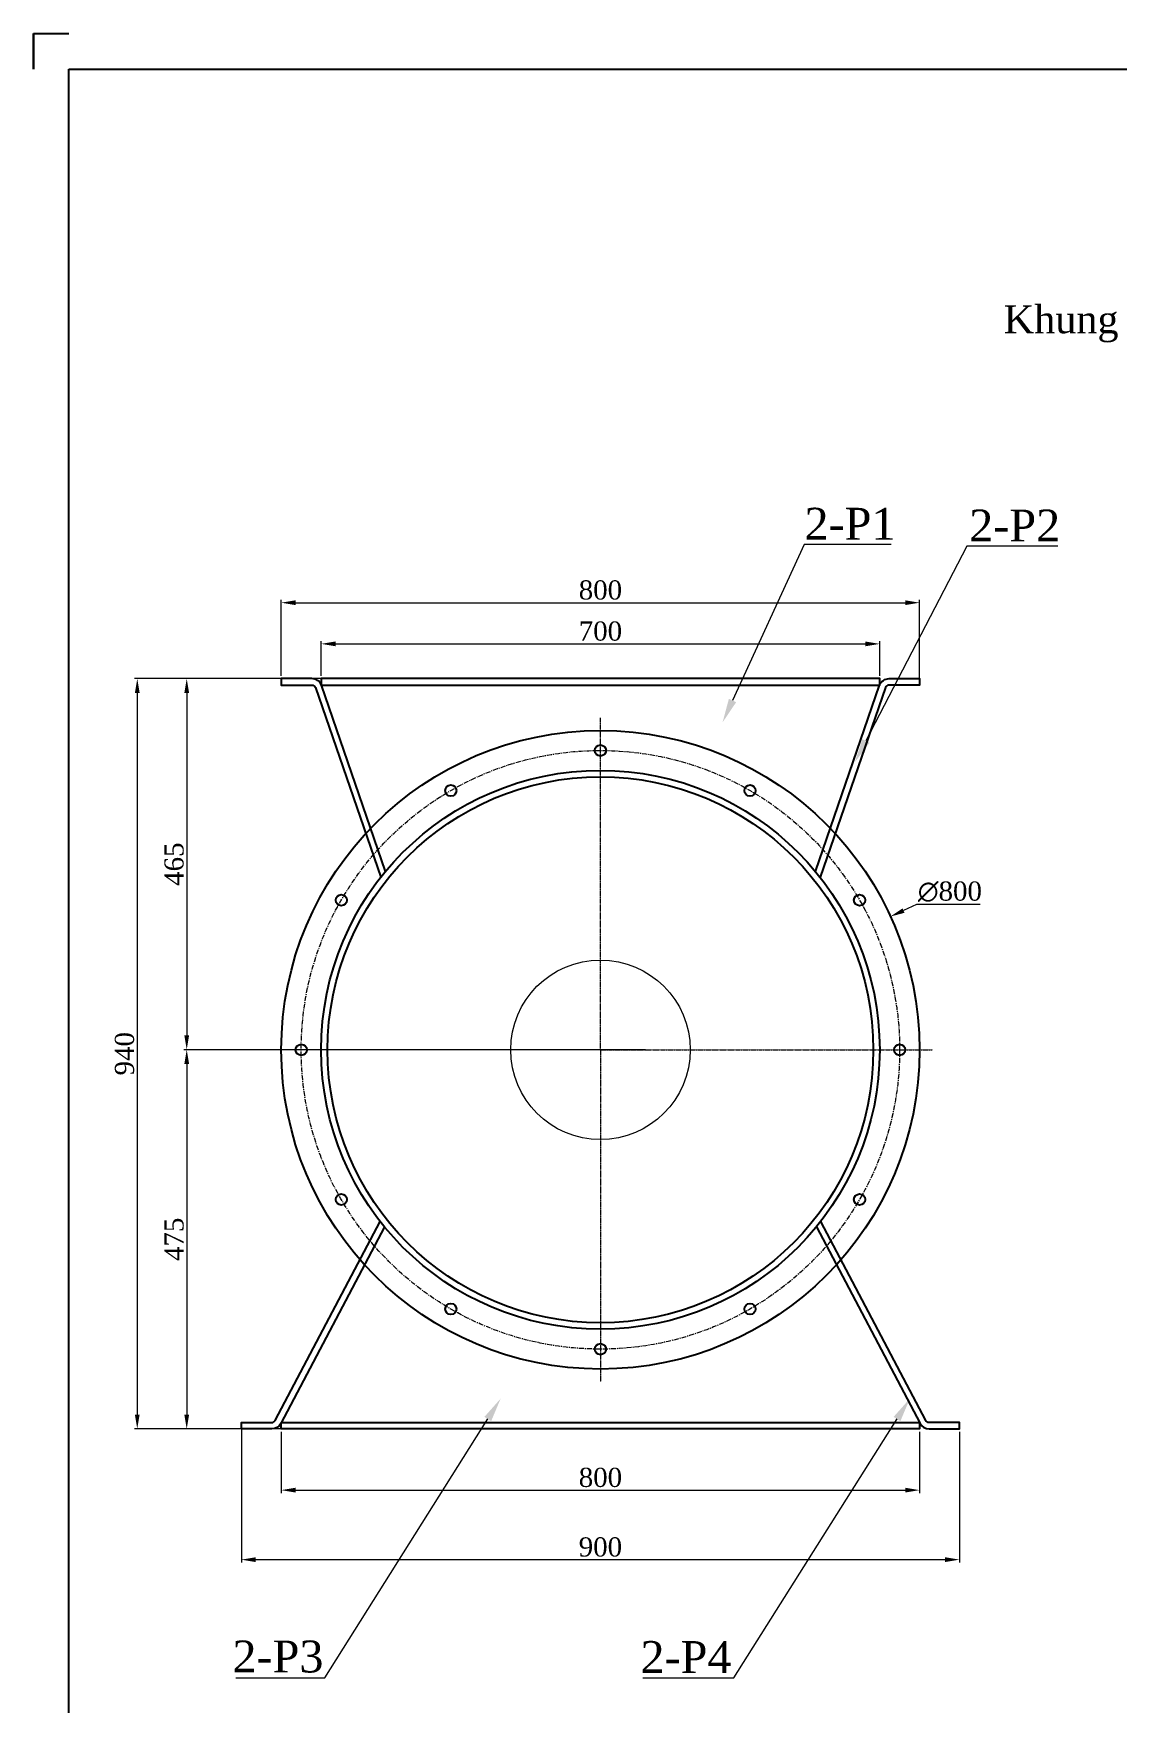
# Model space of a CAD drawing. Header units: inches. Extents: x 36705 to 45095, y -12195 to 29758.
# Drawn here: x 36744 to 38103, y 2536 to 4629 of the extents above; entities that cross this region are included whole.
import ezdxf

# ---------------------------------------------------------------- set-up
doc = ezdxf.new("R2010")
doc.units = ezdxf.units.IN
doc.header["$MEASUREMENT"] = 0
doc.linetypes.add('CENTER', pattern=[2, 1.25, -0.25, 0.25, -0.25])
doc.layers.get('Defpoints').update_dxf_attribs({"lineweight": 5})
for name, color, linetype, lineweight in [('1.  0.2', 7, 'Continuous', 25), ('AM_5', 3, 'Continuous', 15), ('AM_7', 4, 'CENTER', 15)]:
    doc.layers.add(name, color=color, linetype=linetype, lineweight=lineweight)
doc.layers.add('Không in', color=7, linetype='Continuous', lineweight=25, plot=False)
doc.layers.add('TEXT', color=20, linetype='Continuous')
doc.styles.add('0130', font='times.ttf', dxfattribs={"height": 1.5})
doc.styles.add('Chu va so', font='arial.ttf')
doc.styles.get("Standard").update_dxf_attribs({"font": 'arial.ttf'})
doc.styles.add('TCVN', font='times.ttf')
doc.dimstyles.new('Hien', dxfattribs={"dimtxt": 20, "dimasz": 15, "dimexe": 3, "dimexo": 3, "dimgap": 3, "dimtad": 1, "dimtoh": 1, "dimdec": 0, "dimzin": 0, "dimdsep": 46, "dimtxsty": 'TCVN', "dimcen": 0, "dimclrd": 8, "dimclre": 250, "dimclrt": 41, "dimadec": 0, "dimazin": 0, "dimtfac": 1, "dimtdec": 0, "dimtofl": 0, "dimtmove": 1, "dimatfit": 3, "dimfxl": 1, "dimtolj": 1, "dimtzin": 0, "dimlwd": 9, "dimlwe": 9, "dimarcsym": 0})

# ---------------------------------------------------------------- blocks, each defined once
blk = doc.blocks.new('*U324')
blk.add_circle((0, 0), 7)
blk = doc.blocks.new('*U325')
at = {"color": 0, "linetype": 'ByBlock', "lineweight": -2, "transparency": 16777216}
blk.add_blockref('*U324', (1323.8, 52735.6), dxfattribs=at)
for p, rotation in [((1136.3, 52685.4), 30), ((1511.3, 52685.4), 329.9999999999999), ((999, 52548.1), 59.99999999999999), ((1648.6, 52548.1), 300.0000000000001), ((948.8, 52360.6), 90), ((1698.8, 52360.6), 270), ((999, 52173.1), 120), ((1648.6, 52173.1), 240), ((1136.3, 52035.9), 150), ((1511.3, 52035.9), 210), ((1323.8, 51985.6), 180)]:
    blk.add_blockref('*U324', p, dxfattribs=dict(at, rotation=rotation))
blk = doc.blocks.new('*D469')
at = {"color": 250, "lineweight": 9, "transparency": 16777216}
for p, q in [((37104.3, 3823.8), (37104.3, 3867.3)), ((37804.3, 3823.8), (37804.3, 3867.3))]:
    blk.add_line(p, q, dxfattribs=at)
at = {"color": 8, "lineweight": 9, "transparency": 16777216}
blk.add_line((37122.3, 3863.7), (37786.3, 3863.7), dxfattribs=at)
at = {"color": 8, "transparency": 16777216}
for points in [[(37122.3, 3866.7), (37122.3, 3860.7), (37104.3, 3863.7)], [(37786.3, 3866.7), (37786.3, 3860.7), (37804.3, 3863.7)]]:
    blk.add_solid(points, dxfattribs=at)
at = {"layer": 'Defpoints', "color": 0, "transparency": 16777216}
for p in [(37804.3, 3863.7), (37104.3, 3820.2), (37804.3, 3820.2)]:
    blk.add_point(p, dxfattribs=at)
at = {"color": 41, "transparency": 16777216, "insert": (37454.3, 3879.6), "char_height": 24, "attachment_point": 5, "style": 'TCVN'}
blk.add_mtext('\\A1;700', dxfattribs=at)
blk = doc.blocks.new('*D470')
at = {"color": 250, "lineweight": 9, "transparency": 16777216}
for p, q in [((37054.3, 3823.8), (37054.3, 3918.9)), ((37854.3, 3819.8), (37854.3, 3918.9))]:
    blk.add_line(p, q, dxfattribs=at)
at = {"color": 8, "lineweight": 9, "transparency": 16777216}
blk.add_line((37072.3, 3915.3), (37836.3, 3915.3), dxfattribs=at)
at = {"color": 8, "transparency": 16777216}
for points in [[(37072.3, 3918.3), (37072.3, 3912.3), (37054.3, 3915.3)], [(37836.3, 3918.3), (37836.3, 3912.3), (37854.3, 3915.3)]]:
    blk.add_solid(points, dxfattribs=at)
at = {"layer": 'Defpoints', "color": 0, "transparency": 16777216}
for p in [(37854.3, 3915.3), (37054.3, 3820.2), (37854.3, 3816.2)]:
    blk.add_point(p, dxfattribs=at)
at = {"color": 41, "transparency": 16777216, "insert": (37454.3, 3931.1), "char_height": 24, "attachment_point": 5, "style": 'TCVN'}
blk.add_mtext('\\A1;800', dxfattribs=at)
blk = doc.blocks.new('*D471')
at = {"color": 250, "lineweight": 9, "transparency": 16777216}
for p, q in [((37054.3, 2876.6), (37054.3, 2799.9)), ((37854.3, 2876.6), (37854.3, 2799.9))]:
    blk.add_line(p, q, dxfattribs=at)
at = {"color": 8, "lineweight": 9, "transparency": 16777216}
blk.add_line((37072.3, 2803.5), (37836.3, 2803.5), dxfattribs=at)
at = {"color": 8, "transparency": 16777216}
for points in [[(37072.3, 2806.5), (37072.3, 2800.5), (37054.3, 2803.5)], [(37836.3, 2806.5), (37836.3, 2800.5), (37854.3, 2803.5)]]:
    blk.add_solid(points, dxfattribs=at)
at = {"layer": 'Defpoints', "color": 0, "transparency": 16777216}
for p in [(37054.3, 2880.2), (37854.3, 2880.2), (37854.3, 2803.5)]:
    blk.add_point(p, dxfattribs=at)
at = {"color": 41, "transparency": 16777216, "insert": (37454.3, 2819.3), "char_height": 24, "attachment_point": 5, "style": 'TCVN'}
blk.add_mtext('\\A1;800', dxfattribs=at)
blk = doc.blocks.new('*D472')
at = {"color": 250, "lineweight": 9, "transparency": 16777216}
for p, q in [((37004.3, 2884.6), (37004.3, 2712.8)), ((37904.3, 2876.6), (37904.3, 2712.8))]:
    blk.add_line(p, q, dxfattribs=at)
at = {"color": 8, "lineweight": 9, "transparency": 16777216}
blk.add_line((37022.3, 2716.4), (37886.3, 2716.4), dxfattribs=at)
at = {"color": 8, "transparency": 16777216}
for points in [[(37022.3, 2719.4), (37022.3, 2713.4), (37004.3, 2716.4)], [(37886.3, 2719.4), (37886.3, 2713.4), (37904.3, 2716.4)]]:
    blk.add_solid(points, dxfattribs=at)
at = {"layer": 'Defpoints', "color": 0, "transparency": 16777216}
for p in [(37004.3, 2888.2), (37904.3, 2880.2), (37904.3, 2716.4)]:
    blk.add_point(p, dxfattribs=at)
at = {"color": 41, "transparency": 16777216, "insert": (37454.3, 2732.2), "char_height": 24, "attachment_point": 5, "style": 'TCVN'}
blk.add_mtext('\\A1;900', dxfattribs=at)
blk = doc.blocks.new('*D473')
at = {"color": 250, "lineweight": 9, "transparency": 16777216}
for p, q in [((37167.2, 3820.2), (36870.2, 3820.2)), ((37167.2, 2880.2), (36870.2, 2880.2))]:
    blk.add_line(p, q, dxfattribs=at)
at = {"color": 8, "lineweight": 9, "transparency": 16777216}
blk.add_line((36873.8, 3802.2), (36873.8, 2898.2), dxfattribs=at)
at = {"color": 8, "transparency": 16777216}
for points in [[(36870.8, 3802.2), (36876.8, 3802.2), (36873.8, 3820.2)], [(36870.8, 2898.2), (36876.8, 2898.2), (36873.8, 2880.2)]]:
    blk.add_solid(points, dxfattribs=at)
at = {"layer": 'Defpoints', "color": 0, "transparency": 16777216}
for p in [(37170.8, 3820.2), (36873.8, 2880.2), (37170.8, 2880.2)]:
    blk.add_point(p, dxfattribs=at)
at = {"color": 41, "transparency": 16777216, "insert": (36857.9, 3350.2), "char_height": 24, "attachment_point": 5, "rotation": 90, "style": 'TCVN'}
blk.add_mtext('\\A1;940', dxfattribs=at)
blk = doc.blocks.new('*D474')
at = {"color": 250, "lineweight": 9, "transparency": 16777216}
for p, q in [((37154.5, 3820.2), (36932.2, 3820.2)), ((37154.5, 3355.2), (36932.2, 3355.2))]:
    blk.add_line(p, q, dxfattribs=at)
at = {"color": 8, "lineweight": 9, "transparency": 16777216}
blk.add_line((36935.8, 3802.2), (36935.8, 3373.2), dxfattribs=at)
at = {"color": 8, "transparency": 16777216}
for points in [[(36932.8, 3802.2), (36938.8, 3802.2), (36935.8, 3820.2)], [(36932.8, 3373.2), (36938.8, 3373.2), (36935.8, 3355.2)]]:
    blk.add_solid(points, dxfattribs=at)
at = {"layer": 'Defpoints', "color": 0, "transparency": 16777216}
for p in [(37158.1, 3820.2), (36935.8, 3355.2), (37158.1, 3355.2)]:
    blk.add_point(p, dxfattribs=at)
at = {"color": 41, "transparency": 16777216, "insert": (36920, 3587.7), "char_height": 24, "attachment_point": 5, "rotation": 90, "style": 'TCVN'}
blk.add_mtext('\\A1;465', dxfattribs=at)
blk = doc.blocks.new('*D475')
at = {"color": 250, "lineweight": 9, "transparency": 16777216}
for p, q in [((37510.6, 3355.2), (36932.2, 3355.2)), ((37104.2, 2880.2), (36932.2, 2880.2))]:
    blk.add_line(p, q, dxfattribs=at)
at = {"color": 8, "lineweight": 9, "transparency": 16777216}
blk.add_line((36935.8, 3337.2), (36935.8, 2898.2), dxfattribs=at)
at = {"color": 8, "transparency": 16777216}
for points in [[(36932.8, 3337.2), (36938.8, 3337.2), (36935.8, 3355.2)], [(36932.8, 2898.2), (36938.8, 2898.2), (36935.8, 2880.2)]]:
    blk.add_solid(points, dxfattribs=at)
at = {"layer": 'Defpoints', "color": 0, "transparency": 16777216}
for p in [(37514.2, 3355.2), (36935.8, 2880.2), (37107.8, 2880.2)]:
    blk.add_point(p, dxfattribs=at)
at = {"color": 41, "transparency": 16777216, "insert": (36920, 3117.7), "char_height": 24, "attachment_point": 5, "rotation": 90, "style": 'TCVN'}
blk.add_mtext('\\A1;475', dxfattribs=at)
blk = doc.blocks.new('*D476')
at = {"color": 8, "lineweight": 9, "transparency": 16777216}
for p, q in [((37850.5, 3537.1), (37834.2, 3529.6)), ((37930.4, 3537.1), (37850.5, 3537.1))]:
    blk.add_line(p, q, dxfattribs=at)
at = {"color": 8, "transparency": 16777216}
blk.add_solid([(37832.9, 3532.3), (37835.4, 3526.8), (37817.8, 3522.1)], dxfattribs=at)
at = {"layer": 'Defpoints', "color": 0, "transparency": 16777216}
for p in [(37817.8, 3522.1), (37090.8, 3188.3)]:
    blk.add_point(p, dxfattribs=at)
at = {"color": 41, "transparency": 16777216, "insert": (37892.3, 3553.2), "char_height": 24, "attachment_point": 5, "style": 'TCVN'}
blk.add_mtext('\\A1;∅800', dxfattribs=at)
blk = doc.blocks.new('*D366')
at = {"color": 8, "lineweight": 9, "transparency": 16777216}
for p, q in [((37709.6, 3988.2), (37619.9, 3792.7)), ((37818.7, 3988.2), (37709.6, 3988.2))]:
    blk.add_line(p, q, dxfattribs=at)
at = {"color": 8, "transparency": 16777216}
blk.add_solid([(37615.3, 3794.8), (37624.4, 3790.6), (37607.4, 3765.4)], dxfattribs=at)
at = {"layer": 'Defpoints', "color": 0, "transparency": 16777216}
for p in [(37607.1, 3764.9), (37607.4, 3765.4)]:
    blk.add_point(p, dxfattribs=at)
at = {"color": 41, "transparency": 16777216, "insert": (37767.1, 4014.2), "char_height": 40, "attachment_point": 5, "style": 'TCVN'}
blk.add_mtext('\\A1;2-P1', dxfattribs=at)
blk = doc.blocks.new('*D367')
at = {"color": 8, "lineweight": 9, "transparency": 16777216}
for p, q in [((37913.6, 3986), (37787, 3742.1)), ((38027.5, 3986), (37913.6, 3986))]:
    blk.add_line(p, q, dxfattribs=at)
at = {"color": 8, "transparency": 16777216}
blk.add_solid([(37782.6, 3744.4), (37791.5, 3739.8), (37773.2, 3715.5)], dxfattribs=at)
at = {"layer": 'Defpoints', "color": 0, "transparency": 16777216}
for p in [(37773, 3715.1), (37773.2, 3715.5)]:
    blk.add_point(p, dxfattribs=at)
at = {"color": 41, "transparency": 16777216, "insert": (37973.5, 4012), "char_height": 40, "attachment_point": 5, "style": 'TCVN'}
blk.add_mtext('\\A1;2-P2', dxfattribs=at)
blk = doc.blocks.new('*D368')
at = {"color": 8, "lineweight": 9, "transparency": 16777216}
for p, q in [((37108.8, 2568.4), (37313.2, 2892.7)), ((36997.4, 2568.4), (37108.8, 2568.4))]:
    blk.add_line(p, q, dxfattribs=at)
at = {"color": 8, "transparency": 16777216}
blk.add_solid([(37308.9, 2895.3), (37317.4, 2890), (37329.2, 2918.1)], dxfattribs=at)
at = {"layer": 'Defpoints', "color": 0, "transparency": 16777216}
for p in [(37329.2, 2918.1), (37329.4, 2918.5)]:
    blk.add_point(p, dxfattribs=at)
at = {"color": 41, "transparency": 16777216, "insert": (37050.1, 2594.8), "char_height": 40, "attachment_point": 5, "style": 'TCVN'}
blk.add_mtext('\\A1;2-P3', dxfattribs=at)
blk = doc.blocks.new('*D369')
at = {"color": 8, "lineweight": 9, "transparency": 16777216}
for p, q in [((37621.7, 2568.4), (37826.1, 2892.7)), ((37507.4, 2568.4), (37621.7, 2568.4))]:
    blk.add_line(p, q, dxfattribs=at)
at = {"color": 8, "transparency": 16777216}
blk.add_solid([(37821.8, 2895.3), (37830.3, 2890), (37842.1, 2918.1)], dxfattribs=at)
at = {"layer": 'Defpoints', "color": 0, "transparency": 16777216}
for p in [(37842.1, 2918.1), (37842.3, 2918.5)]:
    blk.add_point(p, dxfattribs=at)
at = {"color": 41, "transparency": 16777216, "insert": (37561.5, 2594.4), "char_height": 40, "attachment_point": 5, "style": 'TCVN'}
blk.add_mtext('\\A1;2-P4', dxfattribs=at)
blk = doc.blocks.new('KHUNG TEN A4 - TD - 13.2.2023')
for p, q in [((0, 216), (0, 213)), ((0, 213), (0, 216)), ((0, 216), (3, 216))]:
    blk.add_line(p, q)
blk.add_lwpolyline([(3, 213), (300, 213), (300, 3), (3, 3)], close=True)
at = {"layer": '1.  0.2'}
blk.add_line((0, 216), (0, 213), dxfattribs=at)
at = {"layer": 'Không in'}
blk.add_lwpolyline([(0, 216), (3, 216)], dxfattribs=at)
at = {"width": 0.85}
for tag, p in [('REV4', (226.38, 94.23)), ('NGAY_REV04', (229.9, 94.23)), ('DESCRIPTION_4', (241.49, 94.23, 0)), ('DESCRIPTION_3', (241.49, 89.23, 0)), ('DESCRIPTION_2', (241.49, 84.23, 0)), ('DESCRIPTION_1', (241.49, 79.23, 0)), ('DESCRIPTION_0', (241.49, 74.23, 0))]:
    blk.add_attdef(tag, p, '', height=1.5, dxfattribs=at)
at = {"layer": 'TEXT', "ltscale": 0.1, "style": 'Chu va so'}
for tag, p, height, width in [('REV3', (226.38, 89.23), 1.5, 0.85), ('NGAY_REV03', (229.9, 89.23), 1.5, 0.85), ('REV2', (226.38, 84.23), 1.5, 0.85), ('NGAY_REV02', (229.9, 84.23), 1.5, 0.85), ('REV1', (226.38, 79.23), 1.5, 0.85), ('NGAY_REV01', (229.9, 79.23), 1.5, 0.85), ('REV0', (226.38, 74.23), 1.5, 0.85), ('NGAY_REV0', (229.9, 74.23), 1.5, 0.85), ('NGUOI_VE', (252.6, 69.23), 1.5, 0.85), ('NGUOI_KIEM_1', (264.6, 69.23), 1.5, 0.9), ('NGUOI_KIEM_2', (276.6, 69.23), 1.5, 0.9), ('STT-BV', (232.09, 3.98), 2, 0.85)]:
    blk.add_attdef(tag, p, '', height=height, dxfattribs=dict(at, width=width))
at = {"layer": 'TEXT', "ltscale": 0.1, "width": 0.85}
blk.add_attdef('NGUOI_DUYET', (288.6, 69.23), '', height=1.5, dxfattribs=at)
at = {"layer": 'TEXT', "lineweight": 25, "ltscale": 0.1, "style": 'Chu va so'}
for tag, p, height in [('PROJECT_CODE', (231.95, 28.65), 3.6), ('TITLE1', (231.95, 19.98), 2), ('TITLE2', (231.95, 16.05), 2), ('TITLE3', (231.95, 12.12), 2)]:
    blk.add_attdef(tag, p, '', height=height, dxfattribs=at)
at = {"layer": 'TEXT', "ltscale": 0.1, "style": 'Chu va so'}
for tag, p in [('A4_A4', (292.03, 6, 0)), ('REV.', (297.2, 6, 0))]:
    blk.add_attdef(tag, p, '', height=1.5, dxfattribs=at)

msp = doc.modelspace()

# ---------------------------------------------------------------- linework, layer by layer
at = {"elevation": -217.50307}
for points in [[(37184.79096, 3578.45106), (37104.50281, 3812.1369, 0.3032734793), (37092.49371, 3820.1588), (37054.3101, 3820.1588), (37054.3101, 3812.1588), (37092.49371, 3812.1588, -0.3032734793), (37097.11259, 3809.07345), (37179.07024, 3571.36015)], [(37723.82924, 3578.45106), (37804.11739, 3812.1369, -0.3032734793), (37816.12649, 3820.1588), (37854.3101, 3820.1588), (37854.3101, 3812.1588), (37816.12649, 3812.1588, 0.3032734793), (37811.50761, 3809.07345), (37729.54995, 3571.36015)], [(37183.52287, 3133.40606), (37053.75497, 2887.09924, -0.2783458237), (37042.25359, 2880.1588), (37004.3101, 2880.1588), (37004.3101, 2888.1588), (37042.25359, 2888.1588, 0.2783458237), (37046.6772, 2890.8282), (37178.07558, 3140.22977)], [(37725.09733, 3133.40606), (37854.86523, 2887.09924, 0.2783458237), (37866.36661, 2880.1588), (37904.3101, 2880.1588), (37904.3101, 2888.1588), (37866.36661, 2888.1588, -0.2783458237), (37861.943, 2890.8282), (37730.54462, 3140.22977)]]:
    msp.add_lwpolyline(points, format="xyb", dxfattribs=at)
for points in [[(37104.3101, 3820.1588), (37104.3101, 3812.1588), (37804.3101, 3812.1588), (37804.3101, 3820.1588)], [(37054.3132, 2888.1588), (37854.30699, 2888.1588), (37854.30699, 2880.1588), (37054.3132, 2880.1588)]]:
    msp.add_lwpolyline(points, close=True, dxfattribs=at)
for radius in [400, 350]:
    msp.add_circle((37454.3101, 3355.1588, -217.50307), radius)
at = {"color": 1}
msp.add_circle((37454.3101, 3355.1588, -217.50307), 342, dxfattribs=at)
at = {"layer": 'AM_5'}
msp.add_circle((37454.3101, 3355.1588, -217.50307), 112.5, dxfattribs=at)
at = {"layer": 'AM_7'}
for q in [(37454.3101, 3771.17353, -217.50307), (37038.29537, 3355.1588, -217.50307), (37870.32483, 3355.1588, -217.50307), (37454.3101, 2939.14407, -217.50307)]:
    msp.add_line((37454.3101, 3355.1588, -217.50307), q, dxfattribs=at)
at = {"layer": 'AM_7', "ltscale": 5}
msp.add_circle((37454.3101, 3355.1588, -217.50307), 375, dxfattribs=at)

# ---------------------------------------------------------------- block references
msp.add_blockref('*U325', (36130.51752, -49005.48144, -217.50307))

# ---------------------------------------------------------------- texts
at = {"color": 7, "insert": (37959.7935, 4287.80437, -200.65029), "char_height": 35, "width": 434.5773438, "attachment_point": 1, "style": '0130'}
msp.add_mtext('\\A1;{\\C1;Khung vỏ Rotary}', dxfattribs=at)

# ---------------------------------------------------------------- dimensions: what is measured, and where the dimension line sits
for p1, p2, text, picture, middle in [((37607.14553, 3764.94872, -200.65029), (37607.35406, 3765.40316, -200.65029), '2-P1', '*D366', (37709.57446, 3988.16818, -200.65029)), ((37772.97992, 3715.07399, -217.50307), (37773.21025, 3715.51778, -217.50307), '2-P2', '*D367', (37913.61754, 3986.04761, -217.50307)), ((37329.43606, 2918.4758, -200.65029), (37329.16942, 2918.05283, -200.65029), '2-P3', '*D368', (37108.77073, 2568.44482, -200.65029)), ((37842.32425, 2918.4758, -200.65029), (37842.0576, 2918.05283, -200.65029), '2-P4', '*D369', (37621.65891, 2568.44482, -200.65029))]:
    dim = msp.add_diameter_dim_2p(p1=p1, p2=p2, text=text, dimstyle='Hien', override={"dimscale": 2})
    dim.commit()
    dim.dimension.update_dxf_attribs({"geometry": picture, "text_midpoint": middle, "dimtype": 163})
for base, p1, p2, picture, middle in [((37854.3101, 3915.33292, -217.50307), (37054.3101, 3820.1588, -217.50307), (37854.3101, 3816.1588, -217.50307), '*D470', (37454.3101, 3931.14057, -217.50307)), ((37804.3101, 3863.74368, -217.50307), (37104.3101, 3820.1588, -217.50307), (37804.3101, 3820.1588, -217.50307), '*D469', (37454.3101, 3879.58593, -217.50307)), ((37904.3101, 2716.35338, -217.50307), (37004.3101, 2888.1588, -217.50307), (37904.3101, 2880.1588, -217.50307), '*D472', (37454.3101, 2732.19563, -217.50307)), ((37854.30699, 2803.52898, -217.50307), (37054.3132, 2880.1588, -217.50307), (37854.30699, 2880.1588, -217.50307), '*D471', (37454.3101, 2819.33662, -217.50307))]:
    dim = msp.add_linear_dim(base=base, p1=p1, p2=p2, dimstyle='Hien', override={"dimscale": 1.2})
    dim.commit()
    dim.dimension.update_dxf_attribs({"geometry": picture, "text_midpoint": middle})
for base, p1, p2, picture, middle in [((36873.77282, 2880.1588, -217.50307), (37170.84988, 3820.1588, -217.50307), (37170.84988, 2880.1588, -217.50307), '*D473', (36857.93057, 3350.1588, -217.50307)), ((36935.82312, 3355.1588, -217.50307), (37158.12538, 3820.1588, -217.50307), (37158.12538, 3355.1588, -217.50307), '*D474', (36920.01548, 3587.6588, -217.50307)), ((36935.82312, 2880.1588, -217.50307), (37514.2251, 3355.1588, -217.50307), (37107.81525, 2880.1588, -217.50307), '*D475', (36919.98087, 3117.6588, -217.50307))]:
    dim = msp.add_linear_dim(base=base, p1=p1, p2=p2, angle=90, dimstyle='Hien', override={"dimscale": 1.2})
    dim.commit()
    dim.dimension.update_dxf_attribs({"geometry": picture, "text_midpoint": middle})
dim = msp.add_diameter_dim_2p(p1=(37090.79345, 3188.25868, -217.50307), p2=(37817.82674, 3522.05892, -217.50307), dimstyle='Hien', override={"dimscale": 1.2})
dim.commit()
dim.dimension.update_dxf_attribs({"geometry": '*D476', "text_midpoint": (37892.25427, 3553.19903, -217.50307)})

# ---------------------------------------------------------------- next in the draw order: block references
at = {"xscale": 14.87569578579489, "yscale": 14.87569578579489, "zscale": 14.87569578579489}
msp.add_blockref('KHUNG TEN A4 - TD - 13.2.2023', (36743.60997, 1415.3715), dxfattribs=at)

doc.saveas('drawing.dxf')
